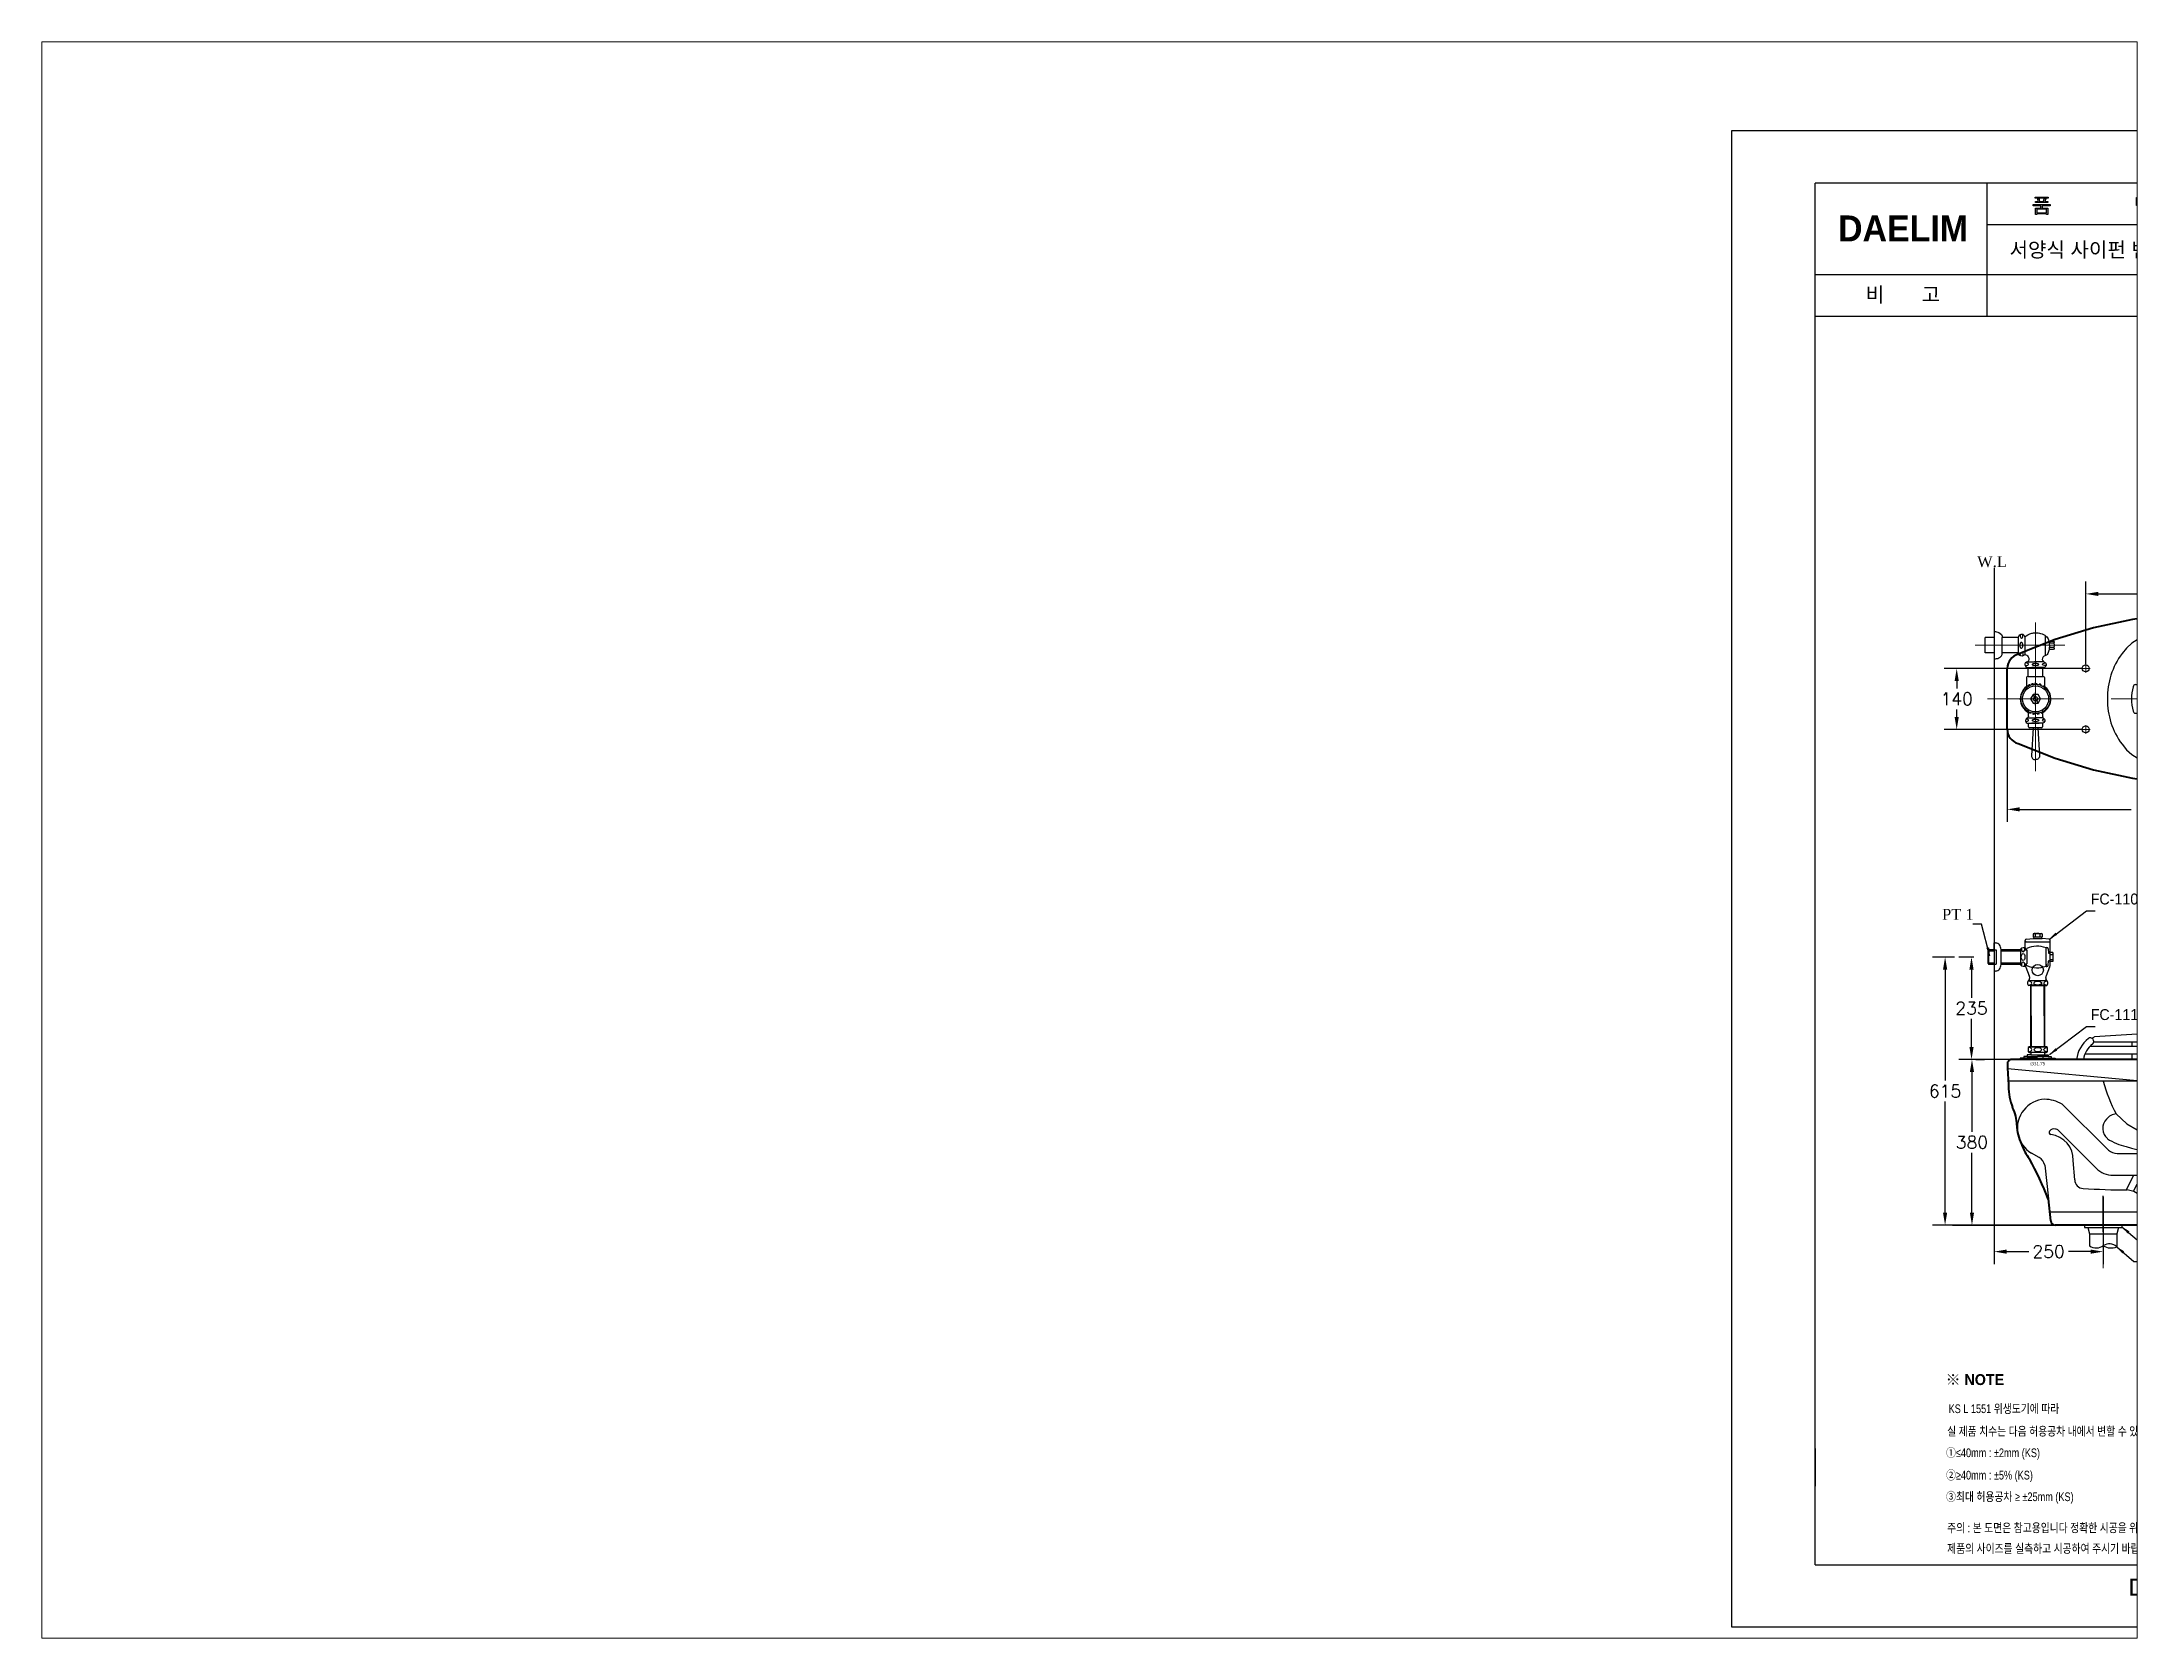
# Paper-space layout '배치1' of a CAD drawing. Extents: x 1.05 to 9.45, y 0.8 to 7.2.
# The model-space entities are those that its viewports show. They can reach past a viewport. Long polylines and large blocks are cut down to what shows.
import ezdxf

# ---------------------------------------------------------------- set-up
doc = ezdxf.new("R2010")
doc.units = 0
doc.header["$MEASUREMENT"] = 0
for name, pattern in [('CENTER', [50.8, 31.75, -6.35, 6.35, -6.35]), ('CENTERX2', [4, 2.5, -0.5, 0.5, -0.5]), ('HIDDEN', [9.525, 6.35, -3.175])]:
    doc.linetypes.add(name, pattern=pattern)
doc.layers.get('0').update_dxf_attribs({"linetype": 'CONTINUOUS'})
doc.layers.get('Defpoints').update_dxf_attribs({"linetype": 'CONTINUOUS'})
for name, color, linetype in [('2', 2, 'CONTINUOUS'), ('D', 2, 'CONTINUOUS'), ('DEFAULT', 7, 'CONTINUOUS'), ('Dim', 4, 'CONTINUOUS'), ('HIDDEN', 3, 'HIDDEN'), ('IN', 221, 'HIDDEN'), ('LINE', 7, 'CONTINUOUS'), ('MAIN', 7, 'CONTINUOUS'), ('YA', 7, 'CONTINUOUS')]:
    doc.layers.add(name, color=color, linetype=linetype)
for name, color, linetype, lineweight in [('AM_6', 2, 'CONTINUOUS', 30), ('CEN', 1, 'CENTER', 5), ('DWG', 7, 'CONTINUOUS', 25), ('OUTLINE', 11, 'CONTINUOUS', 40), ('Y', 202, 'CONTINUOUS', 35)]:
    doc.layers.add(name, color=color, linetype=linetype, lineweight=lineweight)
doc.styles.add('h', font='', dxfattribs={"height": 30})
doc.styles.add('MtXpl_', font='')
doc.styles.get("Standard").update_dxf_attribs({"font": 'txt.shx', "bigfont": 'ghs.shx'})
doc.styles.add('STYLE2', font='dutch.ttf', dxfattribs={"height": 25})
doc.styles.add('굴림', font='', dxfattribs={"height": 3.2})
doc.styles.add('스타일1', font='txt.shx', dxfattribs={"bigfont": 'ghs.shx'})
doc.styles.get('h').set_extended_font_data('Haansoft Batang')
doc.styles.get('MtXpl_').set_extended_font_data('Gulim', bold=True)
doc.styles.get('굴림').set_extended_font_data('Gulim')
doc.dimstyles.new('SERIM', dxfattribs={"dimscale": 10, "dimtxt": 3, "dimasz": 2, "dimexe": 1, "dimexo": 1.5, "dimgap": 1, "dimtad": 1, "dimtoh": 1, "dimdec": 0, "dimdsep": 46, "dimtxsty": 'h', "dimcen": -0.3, "dimclrt": 2, "dimadec": 0, "dimazin": 0, "dimtfac": 1, "dimtdec": 0, "dimtmove": 1, "dimatfit": 3, "dimfxl": 0, "dimtolj": 1, "dimtzin": 0, "dimarcsym": 0})
doc.dimstyles.get("Standard").update_dxf_attribs({"dimtxt": 0.18, "dimasz": 0.18, "dimexe": 0.18, "dimexo": 0.0625, "dimgap": 0.09, "dimtad": 0, "dimtih": 1, "dimtoh": 1, "dimdec": 4, "dimzin": 0, "dimdsep": 46, "dimtxsty": 'Standard', "dimcen": 0.09, "dimadec": 0, "dimazin": 0, "dimtfac": 1, "dimtdec": 4, "dimtofl": 0, "dimtmove": 0, "dimatfit": 0, "dimfxl": 0, "dimtolj": 1, "dimtzin": 0, "dimarcsym": 0})

# ---------------------------------------------------------------- blocks, each defined once
blk = doc.blocks.new('*D7')
at = {"layer": 'Defpoints', "color": 0}
for p in [(64031.1, 59626.9), (64016, 59392.1), (64115, 59392.1)]:
    blk.add_point(p, dxfattribs=at)
at = {"layer": 'Dim', "color": 0, "lineweight": -2}
for p, q in [((64021.1, 59626.9), (63987.2, 59626.9)), ((64016, 59598.1), (64016, 59533.5)), ((64016, 59420.9), (64016, 59485.5)), ((64105, 59392.1), (63987.2, 59392.1))]:
    blk.add_line(p, q, dxfattribs=at)
at = {"layer": 'Dim', "color": 0}
for points in [[(64011.2, 59598.1), (64020.8, 59598.1), (64016, 59626.9)], [(64011.2, 59420.9), (64020.8, 59420.9), (64016, 59392.1)]]:
    blk.add_solid(points, dxfattribs=at)
at = {"layer": 'Dim', "color": 0, "insert": (64016, 59509.5), "char_height": 28.8, "attachment_point": 5}
blk.add_mtext('\\A1;235', dxfattribs=at)
blk = doc.blocks.new('*D8')
at = {"layer": 'Defpoints', "color": 0}
for p in [(64016, 59392.1), (64016, 59012.1), (64017, 59012.1)]:
    blk.add_point(p, dxfattribs=at)
at = {"layer": 'Dim', "color": 0, "lineweight": -2}
for p, q in [((64026, 59392.1), (64045.8, 59392.1)), ((64017, 59363.3), (64017, 59226.1)), ((64017, 59040.9), (64017, 59178.1)), ((64026, 59012.1), (64045.8, 59012.1))]:
    blk.add_line(p, q, dxfattribs=at)
at = {"layer": 'Dim', "color": 0}
for points in [[(64012.2, 59363.3), (64021.8, 59363.3), (64017, 59392.1)], [(64012.2, 59040.9), (64021.8, 59040.9), (64017, 59012.1)]]:
    blk.add_solid(points, dxfattribs=at)
at = {"layer": 'Dim', "color": 0, "insert": (64017, 59202.1), "char_height": 28.8, "attachment_point": 5}
blk.add_mtext('\\A1;380', dxfattribs=at)
blk = doc.blocks.new('*D9')
at = {"layer": 'Defpoints', "color": 0}
for p in [(63987.2, 59626.9), (63955.4, 59012.1), (63987.2, 59012.1)]:
    blk.add_point(p, dxfattribs=at)
at = {"layer": 'Dim', "color": 0, "lineweight": -2}
for p, q in [((63977.2, 59626.9), (63926.6, 59626.9)), ((63955.4, 59598.1), (63955.4, 59343.5)), ((63955.4, 59040.9), (63955.4, 59295.5)), ((63977.2, 59012.1), (63926.6, 59012.1))]:
    blk.add_line(p, q, dxfattribs=at)
at = {"layer": 'Dim', "color": 0}
for points in [[(63950.6, 59598.1), (63960.2, 59598.1), (63955.4, 59626.9)], [(63950.6, 59040.9), (63960.2, 59040.9), (63955.4, 59012.1)]]:
    blk.add_solid(points, dxfattribs=at)
at = {"layer": 'Dim', "color": 0, "insert": (63955.4, 59319.5), "char_height": 28.8, "attachment_point": 5}
blk.add_mtext('\\A1;615', dxfattribs=at)
blk = doc.blocks.new('*D10')
at = {"layer": 'Defpoints', "color": 0}
for p in [(64067.8, 60529.4), (64317.8, 59087.1), (64317.8, 58951.4)]:
    blk.add_point(p, dxfattribs=at)
at = {"layer": 'Dim', "color": 0, "lineweight": -2}
for p, q in [((64067.8, 60519.4), (64067.8, 58922.6)), ((64317.8, 59077.1), (64317.8, 58922.6)), ((64096.6, 58951.4), (64147.2, 58951.4)), ((64289, 58951.4), (64238.4, 58951.4))]:
    blk.add_line(p, q, dxfattribs=at)
at = {"layer": 'Dim', "color": 0}
for points in [[(64096.6, 58956.2), (64096.6, 58946.6), (64067.8, 58951.4)], [(64289, 58956.2), (64289, 58946.6), (64317.8, 58951.4)]]:
    blk.add_solid(points, dxfattribs=at)
at = {"layer": 'Dim', "color": 0, "insert": (64192.8, 58951.4), "char_height": 28.8, "attachment_point": 5}
blk.add_mtext('\\A1;250', dxfattribs=at)
blk = doc.blocks.new('*D3')
at = {"layer": 'Defpoints', "color": 0}
for p in [(64757.8, 60459.4), (64277.8, 60288.7), (64757.8, 60218.7)]:
    blk.add_point(p, dxfattribs=at)
at = {"layer": 'Dim', "color": 0, "lineweight": -2}
for p, q in [((64277.8, 60298.7), (64277.8, 60488.2)), ((64757.8, 60228.7), (64757.8, 60488.2)), ((64306.6, 60459.4), (64472.2, 60459.4)), ((64729, 60459.4), (64563.4, 60459.4))]:
    blk.add_line(p, q, dxfattribs=at)
at = {"layer": 'Dim', "color": 0}
for points in [[(64306.6, 60464.2), (64306.6, 60454.6), (64277.8, 60459.4)], [(64729, 60464.2), (64729, 60454.6), (64757.8, 60459.4)]]:
    blk.add_solid(points, dxfattribs=at)
at = {"layer": 'Dim', "color": 0, "insert": (64517.8, 60459.4), "char_height": 28.8, "attachment_point": 5}
blk.add_mtext('\\A1;480', dxfattribs=at)
blk = doc.blocks.new('*D4')
at = {"layer": 'Defpoints', "color": 0}
for p in [(64097.8, 60218.7), (64757.8, 60218.7), (64097.8, 59965.4)]:
    blk.add_point(p, dxfattribs=at)
at = {"layer": 'Dim', "color": 0, "lineweight": -2}
for p, q in [((64097.8, 60208.7), (64097.8, 59936.6)), ((64757.8, 60208.7), (64757.8, 59936.6)), ((64126.6, 59965.4), (64382.2, 59965.4)), ((64729, 59965.4), (64473.4, 59965.4))]:
    blk.add_line(p, q, dxfattribs=at)
at = {"layer": 'Dim', "color": 0}
for points in [[(64126.6, 59970.2), (64126.6, 59960.6), (64097.8, 59965.4)], [(64729, 59970.2), (64729, 59960.6), (64757.8, 59965.4)]]:
    blk.add_solid(points, dxfattribs=at)
at = {"layer": 'Dim', "color": 0, "insert": (64427.8, 59965.4), "char_height": 28.8, "attachment_point": 5}
blk.add_mtext('\\A1;660', dxfattribs=at)
blk = doc.blocks.new('*D5')
at = {"layer": 'Defpoints', "color": 0}
for p in [(64277.8, 60288.7), (63982, 60148.7), (64277.8, 60148.7)]:
    blk.add_point(p, dxfattribs=at)
at = {"layer": 'Dim', "color": 0, "lineweight": -2}
for p, q in [((64267.8, 60288.7), (63953.2, 60288.7)), ((63982, 60259.9), (63982, 60242.7)), ((63982, 60177.5), (63982, 60194.7)), ((64267.8, 60148.7), (63953.2, 60148.7))]:
    blk.add_line(p, q, dxfattribs=at)
at = {"layer": 'Dim', "color": 0}
for points in [[(63977.2, 60259.9), (63986.8, 60259.9), (63982, 60288.7)], [(63977.2, 60177.5), (63986.8, 60177.5), (63982, 60148.7)]]:
    blk.add_solid(points, dxfattribs=at)
at = {"layer": 'Dim', "color": 0, "insert": (63982, 60218.7), "char_height": 28.8, "attachment_point": 5}
blk.add_mtext('\\A1;140', dxfattribs=at)

msp = doc.modelspace()

# ---------------------------------------------------------------- hatches: boundary and pattern name
at = {"layer": 'YA'}
h = msp.add_hatch(color=256, dxfattribs=at)
h.paths.add_polyline_path([(64424.5, 61365.3), (64424.5, 61370.1), (64427, 61370.1), (64427.4, 61370.1), (64427.7, 61370.1), (64427.8, 61370), (64427.9, 61370), (64427.9, 61370), (64427.9, 61370), (64428, 61369.9), (64428, 61369.9), (64428, 61369.9), (64428, 61369.9), (64428, 61369.9), (64428, 61369.9), (64428, 61369.9), (64428, 61369.9), (64428, 61369.8), (64428, 61369.8), (64428, 61369.7), (64427.9, 61369.6), (64427.9, 61369.4), (64427.7, 61369.1), (64427.7, 61368.7), (64427.7, 61344.4), (64424.5, 61344.4), (64424.5, 61353.4), (64414.7, 61353.4), (64414.7, 61356), (64424.5, 61356), (64424.5, 61362.7), (64414.7, 61362.7), (64414.7, 61365.3)])
h.paths.add_polyline_path([(64404.8, 61340.4), (64404.1, 61340.1), (64403.6, 61339.6), (64403.1, 61339.2), (64402.7, 61338.7), (64402.4, 61338.1), (64402.1, 61337.5), (64402, 61336.9), (64402, 61336.2), (64402, 61335.5), (64402.1, 61334.9), (64402.4, 61334.3), (64402.7, 61333.8), (64403.1, 61333.3), (64403.6, 61332.9), (64404.1, 61332.4), (64404.8, 61332.1), (64406.5, 61331.5), (64408.5, 61331), (64413.7, 61330.6), (64418.8, 61331), (64420.8, 61331.5), (64422.5, 61332.1), (64423.2, 61332.4), (64423.8, 61332.9), (64424.3, 61333.3), (64424.7, 61333.8), (64425, 61334.3), (64425.2, 61334.9), (64425.3, 61335.5), (64425.4, 61336.2), (64425.3, 61336.9), (64425.2, 61337.5), (64425, 61338.1), (64424.7, 61338.7), (64424.3, 61339.2), (64423.8, 61339.6), (64423.2, 61340.1), (64422.5, 61340.4), (64420.8, 61341.1), (64418.8, 61341.5), (64413.7, 61341.9), (64408.5, 61341.5), (64406.5, 61341.1)], flags=16)
h.paths.add_polyline_path([(64424.8, 61342.1), (64425.7, 61341.5), (64426.4, 61340.9), (64427, 61340.2), (64427.6, 61339.5), (64427.9, 61338.8), (64428.2, 61338), (64428.4, 61337.1), (64428.5, 61336.2), (64428.4, 61335.3), (64428.2, 61334.5), (64427.9, 61333.7), (64427.6, 61332.9), (64427, 61332.2), (64426.4, 61331.6), (64425.7, 61331), (64424.8, 61330.4), (64423.8, 61329.9), (64422.7, 61329.4), (64420.1, 61328.7), (64417.1, 61328.3), (64413.7, 61328.1), (64410.2, 61328.3), (64407.2, 61328.7), (64404.6, 61329.4), (64403.5, 61329.9), (64402.5, 61330.4), (64401.6, 61331), (64400.9, 61331.6), (64400.3, 61332.2), (64399.8, 61332.9), (64399.4, 61333.7), (64399.1, 61334.5), (64398.9, 61335.3), (64398.9, 61336.2), (64398.9, 61337.1), (64399.1, 61338), (64399.4, 61338.8), (64399.8, 61339.5), (64400.3, 61340.2), (64400.9, 61340.9), (64401.6, 61341.5), (64402.5, 61342.1), (64403.5, 61342.6), (64404.6, 61343.1), (64407.2, 61343.8), (64410.2, 61344.3), (64413.7, 61344.4), (64417.1, 61344.3), (64420.1, 61343.8), (64422.7, 61343.1), (64423.8, 61342.6)])
h.paths.add_polyline_path([(64397, 61365.7), (64397, 61352.6), (64410, 61352.6), (64410, 61365.7)], flags=16)
h.paths.add_polyline_path([(64413.2, 61368.3), (64413.2, 61350), (64393.9, 61350), (64393.9, 61368.3)])
h.paths.add_polyline_path([(64165.7, 61341.3), (64165.7, 61333.1), (64187.7, 61333.1), (64187.7, 61341.3)], flags=16)
h.paths.add_polyline_path([(64171.2, 61365.4), (64171.2, 61365.4), (64171.2, 61365.4), (64171.2, 61365.4), (64171.2, 61365.3), (64171.2, 61365.3), (64171.2, 61365.3), (64171.2, 61365.2), (64171.2, 61365.2), (64171.2, 61365.2), (64171.2, 61365.1), (64171.1, 61364.9), (64170.9, 61364.5), (64170.9, 61364.4), (64170.9, 61364.3), (64170.9, 61364.1), (64170.9, 61364), (64172.1, 61359.3), (64181.2, 61359.3), (64182.7, 61365.9), (64185.2, 61365.4), (64185.9, 61365.3), (64186.1, 61365.2), (64186.1, 61365.2), (64186.2, 61365.2), (64186.2, 61365.1), (64186.2, 61365.1), (64186.2, 61365.1), (64186.2, 61365.1), (64186.2, 61365.1), (64186.2, 61365), (64186.2, 61365), (64186.2, 61365), (64186.1, 61364.9), (64186.1, 61364.8), (64186, 61364.7), (64185.6, 61364.3), (64185.6, 61364.2), (64185.5, 61364), (64185.4, 61363.9), (64185.4, 61363.8), (64184.2, 61359.3), (64190.8, 61359.3), (64190.8, 61356.9), (64162.5, 61356.9), (64162.5, 61359.3), (64169, 61359.3), (64167.7, 61365.6), (64169.8, 61365.6), (64170.7, 61365.5), (64171, 61365.5), (64171.1, 61365.4), (64171.1, 61365.4)])
h.paths.add_polyline_path([(64191.5, 61369.1), (64191.5, 61366.7), (64161.9, 61366.7), (64161.9, 61369.1)])
h.paths.add_polyline_path([(64196.2, 61349.4), (64178.3, 61349.4), (64178.3, 61343.9), (64190.8, 61343.9), (64190.8, 61329.2), (64187.7, 61329.2), (64187.7, 61330.5), (64165.7, 61330.5), (64165.7, 61329.2), (64162.5, 61329.2), (64162.5, 61343.9), (64175.1, 61343.9), (64175.1, 61349.4), (64157.2, 61349.4), (64157.2, 61352), (64196.2, 61352)])

# ---------------------------------------------------------------- linework, layer by layer
at = {"lineweight": 30}
for p, q in [((64141.6, 59661.4), (64139.3, 59661.4)), ((64139.3, 59661.4), (64196.3, 59661.4)), ((64151.9, 59561.3), (64151.9, 59563.3)), ((64151.9, 59563.3), (64183.5, 59563.3)), ((64183.5, 59563.3), (64183.5, 59561.3))]:
    msp.add_line(p, q, dxfattribs=at)
at = {"color": 0, "linetype": 'ByBlock', "lineweight": 30}
for p, q in [((64183.5, 59563.3), (64183.5, 59421.3)), ((64151.9, 59421.3), (64151.9, 59492)), ((64152.6, 59492), (64152.6, 59421.3)), ((64182.8, 59492), (64182.8, 59421.3)), ((64127.6, 59395.3), (64127.6, 59392.1)), ((64207.6, 59395.3), (64207.6, 59392.1))]:
    msp.add_line(p, q, dxfattribs=at)
at = {"linetype": 'ByBlock', "lineweight": 30}
msp.add_line((64151.9, 59421.3), (64183.5, 59421.3), dxfattribs=at)
at = {"lineweight": 30}
msp.add_circle((64167.8, 59596.9), 13, dxfattribs=at)
at = {"layer": 'CEN', "color": 0, "linetype": 'CENTERX2'}
for p, q in [((64162.8, 60393.6), (64162.8, 60053.2)), ((64230, 60341.7), (64024.7, 60341.7)), ((64317.8, 58913.3), (64317.8, 59014.8))]:
    msp.add_line(p, q, dxfattribs=at)
at = {"layer": 'CEN', "color": 0}
for p, q in [((64162.8, 60378.2), (64162.8, 60301.7)), ((64267.8, 60288.7), (64287.8, 60288.7)), ((64277.8, 60278.7), (64277.8, 60298.7)), ((64052.9, 60218.7), (64227.7, 60218.7)), ((64336.1, 60218.7), (64777.4, 60218.7)), ((64267.8, 60148.7), (64287.8, 60148.7)), ((64277.8, 60138.7), (64277.8, 60158.7))]:
    msp.add_line(p, q, dxfattribs=at)
at = {"layer": 'D', "color": 0, "lineweight": 30}
for p, q in [((64053.8, 59640.9), (64067.8, 59640.9)), ((64067.8, 59612.9), (64053.8, 59612.9)), ((64128.8, 59612.9), (64083.7, 59612.9)), ((64083.8, 59640.9), (64128.8, 59640.9))]:
    msp.add_line(p, q, dxfattribs=at)
at = {"layer": 'D', "color": 0, "linetype": 'ByBlock', "lineweight": 30}
for p, q in [((64152.6, 59492), (64152.6, 59561.3)), ((64182.8, 59492), (64182.8, 59561.3))]:
    msp.add_line(p, q, dxfattribs=at)
at = {"layer": 'DEFAULT', "color": 7}
for p, q in [((64287.9, 59422.5), (64736.4, 59422.5)), ((64296.2, 59432.7), (64726.6, 59432.7)), ((64383.4, 59432.7), (64383.4, 59422.5)), ((64397.8, 59432.7), (64397.8, 59422.5)), ((64237, 59392.1), (64308.2, 59392.1)), ((64276.3, 59405), (64744.3, 59405)), ((64383.4, 59405), (64383.4, 59392.1)), ((64397.1, 59405), (64397.1, 59392.1))]:
    msp.add_line(p, q, dxfattribs=at)
for centre, radius, start, end in [((64329.7, 59382.3), 73.8, 128.2835, 172.3899), ((64329.7, 59382.3), 58, 128.2835, 170.2995), ((64288.3, 59433.5), 7.94, 313.9053, 122.6617), ((64267.7, 59493.7), 58.6, 294.664, 301.4033), ((64503.5, 56987.9), 2464.4, 85.2208, 94.7792)]:
    msp.add_arc(centre, radius, start, end, dxfattribs=at)
at = {"layer": 'Dim', "color": 0}
for p, q in [((64162.8, 60204.3), (64162.8, 60233.1)), ((64317.8, 58997), (64317.8, 59079))]:
    msp.add_line(p, q, dxfattribs=at)
at = {"layer": 'DWG', "color": 0, "lineweight": 30}
for p, q in [((64067.8, 59643.2), (64067.8, 59659.4)), ((64139.3, 59657.9), (64139.3, 59665.1)), ((64141.6, 59667.6), (64157.9, 59669.1)), ((64178.2, 59680.1), (64157.4, 59680.1)), ((64157.4, 59680.1), (64157.4, 59673.1)), ((64157.4, 59673.1), (64178.2, 59673.1)), ((64158.8, 59671.6), (64157.4, 59673.1)), ((64157.9, 59669.1), (64177.7, 59669.1)), ((64162.8, 59680.9), (64159.6, 59680.9)), ((64162.4, 59673.1), (64162.4, 59680.1)), ((64162.8, 59680.9), (64172.8, 59680.9)), ((64172.8, 59680.9), (64176, 59680.9)), ((64173.1, 59673.1), (64173.1, 59680.1)), ((64176.7, 59671.6), (64178.2, 59673.1)), ((64194, 59667.6), (64177.7, 59669.1)), ((64178.2, 59680.1), (64178.2, 59673.1)), ((64196.3, 59657.9), (64196.3, 59665.1)), ((64053.8, 59642), (64054.9, 59643.2)), ((64053.8, 59642), (64054.9, 59643.2)), ((64053.8, 59640.9), (64053.8, 59642)), ((64053.8, 59642), (64053.8, 59640.9)), ((64053.8, 59640.9), (64053.8, 59642)), ((64053.8, 59642), (64053.8, 59640.9)), ((64053.8, 59612.9), (64053.8, 59640.9)), ((64053.8, 59626.9), (64053.8, 59611.8)), ((64053.8, 59626.9), (64053.8, 59611.8)), ((64053.8, 59626.9), (64053.8, 59611.8)), ((64053.8, 59611.8), (64053.8, 59612.9)), ((64053.8, 59611.8), (64054.9, 59610.7)), ((64054.9, 59643.2), (64054.9, 59642)), ((64067.8, 59643.2), (64054.9, 59643.2)), ((64054.9, 59643.2), (64054.9, 59642)), ((64054.9, 59642), (64054.9, 59610.7)), ((64054.9, 59610.7), (64067.8, 59610.7)), ((64067.8, 59643.2), (64067.8, 59610.7)), ((64067.8, 59610.7), (64067.8, 59594.4)), ((64083.7, 59609.8), (64083.8, 59644.3)), ((64083.7, 59610.7), (64128.8, 59610.7)), ((64128.8, 59643.2), (64083.8, 59643.2)), ((64128.8, 59642), (64126.8, 59643.2)), ((64128.8, 59611.8), (64126.8, 59610.7)), ((64128.8, 59642.1), (64128.8, 59645.9)), ((64128.8, 59643.6), (64128.8, 59643.2)), ((64128.8, 59642), (64128.8, 59643.2)), ((64128.8, 59607.9), (64128.8, 59642)), ((64128.8, 59611.8), (64128.8, 59610.7)), ((64128.8, 59610.3), (64128.8, 59610.7)), ((64139.3, 59646.9), (64139.3, 59657.9)), ((64186.8, 59645.7), (64186.8, 59647.9)), ((64186.8, 59608.2), (64186.8, 59645.7)), ((64186.8, 59643.2), (64187.3, 59643.2)), ((64186.8, 59610.7), (64187.3, 59610.7)), ((64187.3, 59643.2), (64187.3, 59648.4)), ((64187.3, 59648.4), (64188.6, 59648.4)), ((64187.3, 59610.7), (64187.3, 59643.2)), ((64187.3, 59610.7), (64187.3, 59605.4)), ((64191.6, 59645.7), (64192.5, 59636.6)), ((64191.6, 59608.1), (64192.5, 59617.3)), ((64195.5, 59637.3), (64195, 59636.2)), ((64195.5, 59616.5), (64195, 59617.7)), ((64195.5, 59637.3), (64195.5, 59616.5)), ((64202.5, 59637.3), (64195.5, 59637.3)), ((64195.5, 59632.8), (64202.5, 59632.8)), ((64195.5, 59621), (64202.5, 59621)), ((64202.5, 59616.5), (64195.5, 59616.5)), ((64196.3, 59637.3), (64196.3, 59657.9)), ((64196.3, 59610.8), (64196.3, 59616.5)), ((64140.7, 59603.3), (64148.4, 59584.1)), ((64147.2, 59573.3), (64148.6, 59573.3)), ((64147.8, 59574.9), (64148.9, 59576.8)), ((64147.8, 59574.9), (64147.8, 59573.3)), ((64148.6, 59573.3), (64186.9, 59573.3)), ((64149.3, 59578.3), (64149.3, 59579.6)), ((64186.3, 59578.3), (64186.3, 59579.6)), ((64186.3, 59578.1), (64186.3, 59578.4)), ((64187.8, 59574.9), (64186.6, 59577.1)), ((64186.8, 59605.9), (64186.8, 59608.2)), ((64188.3, 59573.3), (64186.9, 59573.3)), ((64194.9, 59603.3), (64187.1, 59584.1)), ((64187.3, 59605.4), (64188.6, 59605.4)), ((64187.8, 59573.3), (64187.8, 59574.9)), ((64151.9, 59561.3), (64147.2, 59561.3)), ((64151.9, 59561.3), (64183.5, 59561.3)), ((64183.5, 59561.3), (64188.3, 59561.3))]:
    msp.add_line(p, q, dxfattribs=at)
at = {"layer": 'DWG', "color": 0, "linetype": 'ByBlock', "lineweight": 30}
for p, q in [((64151.9, 59492), (64151.9, 59561.3)), ((64183.5, 59492), (64183.5, 59561.3))]:
    msp.add_line(p, q, dxfattribs=at)
at = {"layer": 'DWG', "color": 0, "lineweight": 30}
for centre, radius, start, end in [((64066.3, 59629.5), 30, 70.9929, 87.134), ((64141.8, 59665.1), 2.5, 95, 180), ((64159.9, 59676.6), 4.3, 54.1266, 125.8734), ((64157.8, 59670.5), 1.5, 275, 45), ((64167.8, 59662.7), 18.2, 72.9261, 107.0739), ((64175.7, 59676.6), 4.29, 54.071, 125.929), ((64177.8, 59670.5), 1.5, 135, 265), ((64193.8, 59665.1), 2.5, 0, 85), ((64072.4, 59648.5), 10, 37.1965, 68.8073), ((64063.8, 59643.4), 20, 2.5641, 33.7923), ((64082.8, 59644.3), 1, 357.3405, 2.5641), ((64134.8, 59637.9), 10, 58.5853, 127.05), ((64141.6, 59649), 3, 238.5853, 295.7555), ((64166.6, 59597.1), 54.7, 68.3899, 115.7555), ((64188.6, 59645.4), 3, 5.8234, 90), ((64193.8, 59636.7), 1.3, 185.8232, 334.4413), ((64193.8, 59617.1), 1.3, 25.5587, 174.1768), ((64176.3, 59610.8), 20, 338.1986, 0), ((64133.3, 59626.9), 70, 4.4244, 8.5378), ((64192.9, 59635.2), 9.91, 346.1494, 359.9521), ((64180.6, 59626.9), 22.7, 344.9804, 15.0196), ((64133.3, 59626.9), 70, 351.4622, 355.5756), ((64190.5, 59618.3), 12.3, 1.6397, 12.5795), ((64133.3, 59626.9), 70, 0, 4.4244), ((64133.3, 59626.9), 70, 355.5756, 0), ((64066.3, 59624.4), 30, 272.866, 289.0071), ((64072.4, 59605.3), 10, 291.1927, 322.8035), ((64063.8, 59610.4), 20, 326.2077, 357.4359), ((64082.8, 59609.6), 1, 357.4359, 14.0059), ((64134.8, 59615.9), 10, 232.95, 301.4147), ((64159.3, 59610.8), 20, 190.4819, 201.8014), ((64141.6, 59604.8), 3, 64.2445, 121.4147), ((64166.6, 59656.8), 54.7, 244.2445, 291.6101), ((64152.5, 59567.3), 8, 131.4096, 228.5904), ((64137.3, 59579.6), 12, 0, 21.8014), ((64146.3, 59578.3), 3, 330, 0), ((64198.3, 59579.6), 12, 158.1986, 180), ((64188.3, 59578.1), 2, 180, 210), ((64183, 59567.3), 8, 311.4096, 48.5904), ((64188.6, 59608.4), 3, 270, 354.1766)]:
    msp.add_arc(centre, radius, start, end, dxfattribs=at)
for centre, major_axis, ratio, start_param, end_param in [((64134.3, 59647.1), (0, -8.02), 0.523213, 4.750474, 7.873767), ((64134.3, 59607), (0, -8.02), 0.523213, 1.527604, 4.697404), ((64145.3, 59567), (-9.09, 0), 0.507494, 1.666917, 4.668717), ((64190.7, 59567), (-9.09, 0), 0.507494, 4.810754, 7.704268)]:
    msp.add_ellipse(centre, major_axis=major_axis, ratio=ratio, start_param=start_param, end_param=end_param, dxfattribs=at)
for centre, major_axis, ratio in [((64134.3, 59626.9), (0, -8.02), 0.523213), ((64167.7, 59567), (-9.09, 0), 0.507494)]:
    msp.add_ellipse(centre, major_axis=major_axis, ratio=ratio, dxfattribs=at)
at = {"layer": 'HIDDEN', "color": 0, "lineweight": 30}
for p, q in [((64067.8, 59643.2), (64072.8, 59643.2)), ((64067.8, 59610.7), (64072.8, 59610.7)), ((64072.8, 59643.2), (64072.8, 59610.7)), ((64128.8, 59643.6), (64130.5, 59643.6)), ((64128.8, 59611.1), (64130.7, 59611.1)), ((64137.9, 59611.1), (64142.8, 59611.1)), ((64138.1, 59643.6), (64142.8, 59643.6)), ((64142.8, 59643.6), (64142.8, 59611.1))]:
    msp.add_line(p, q, dxfattribs=at)
at = {"layer": 'IN', "color": 0}
msp.add_circle((64162.8, 60218.7), 33.5, dxfattribs=at)
at = {"layer": 'LINE', "color": 0}
for p, q in [((64391.8, 60251.7), (64456.8, 60251.7)), ((64391.8, 60185.7), (64456.8, 60185.7)), ((64406, 59342.2), (64098.7, 59370.2)), ((64742.4, 59342.1), (64409.6, 59342.1)), ((64330.1, 59184.1), (64223.6, 59289.8)), ((64301.7, 59142.6), (64215.2, 59229.1)), ((64171.2, 59167.1), (64153.5, 59177.2)), ((64183.9, 59150), (64192.1, 59072.1)), ((64252.8, 59116.2), (64249.4, 59160.5)), ((64350.2, 59176.5), (64466.4, 59176.5)), ((64340.6, 59126.5), (64458.3, 59126.5)), ((64370.8, 59092.7), (64388.3, 59126.5)), ((64387.3, 59089.8), (64406.2, 59126.2)), ((64452, 59042.1), (64197.8, 59042.1))]:
    msp.add_line(p, q, dxfattribs=at)
for centre in [(64277.8, 60288.7), (64277.8, 60148.7)]:
    msp.add_circle(centre, 8, dxfattribs=at)
for centre, radius, start, end in [((64457.8, 60251.7), 120, 112.379, 143.747), ((64494.6, 60156.1), 222.4, 93.8678, 111.7899), ((64495.7, 60222.2), 168, 143.3117, 181.2169), ((64483.4, 60218.7), 100.6, 163.8382, 196.1618), ((64391.8, 60246.7), 5, 90, 180), ((64495.7, 60215.1), 168, 178.7831, 216.6883), ((64391.8, 60190.7), 5, 180, 270), ((64457.8, 60185.7), 120, 216.253, 247.621), ((64494.6, 60281.3), 222.4, 248.2101, 266.1322), ((64655.6, 59433.7), 350, 195.1749, 208.4279), ((64409.6, 59382.1), 40, 264.8056, 270), ((64188, 59234.4), 66.9, 141.4775, 238.9546), ((64187.8, 59234), 67, 93.8944, 141.1251), ((64180, 59209.9), 91, 61.3737, 87.9373), ((64199, 59224.7), 5, 144.8418, 259.8946), ((64204.6, 59220.8), 11.8, 72.453, 144.8418), ((64208.2, 59222.1), 10, 44.9585, 90), ((64347.5, 59233.9), 30.8, 135.8595, 229.5953), ((64351, 59233.6), 33.6, 95.5409, 139.7569), ((64455.8, 59356.1), 140, 219.5028, 273.7882), ((64190.3, 59161.3), 59.1, 359.2078, 82.3852), ((64401.9, 59326), 137.5, 237.2374, 256.7276), ((64350.2, 59206.5), 30, 228.1794, 270), ((64457.1, 59460.6), 282.1, 252.0892, 262.4716), ((64156.8, 59143.2), 27.9, 14.0815, 58.8724), ((64340.6, 59181.5), 55, 224.9585, 270), ((64272.8, 59116.2), 20, 180, 267.3163), ((64376.9, 60737.9), 1645, 266.3397, 269.8618), ((64371.6, 59052), 40.9, 3.2669, 88.1358), ((64374.4, 59044), 39.4, 358.7019, 15.2096)]:
    msp.add_arc(centre, radius, start, end, dxfattribs=at)
at = {"layer": 'MAIN', "color": 7}
for p, q in [((64274.8, 59012), (64274.8, 59007)), ((64274.8, 59007), (64360.8, 59007)), ((64282.8, 59007), (64286.8, 58992)), ((64286.8, 58992), (64348.8, 58992)), ((64286.8, 58992), (64286.8, 58964.5)), ((64352.8, 59007), (64348.8, 58992)), ((64348.8, 58992), (64348.8, 58962.7)), ((64360.8, 59012), (64360.8, 59007))]:
    msp.add_line(p, q, dxfattribs=at)
for centre, radius, start, end in [((64302, 58988.1), 28.1, 237.1476, 305.6288), ((64335.2, 58991.8), 32.1, 237.1903, 295.1018), ((64332, 58945), 24.4, 46.5379, 123.8822)]:
    msp.add_arc(centre, radius, start, end, dxfattribs=at)
at = {"layer": 'OUTLINE', "color": 0}
for p, q in [((64097.8, 60149.6), (64097.8, 60287.7)), ((64742.9, 59392.1), (64108.2, 59392.1)), ((64197.7, 59022.1), (64192.1, 59072.1)), ((64681.6, 59012.1), (64207.7, 59012.1))]:
    msp.add_line(p, q, dxfattribs=at)
for centre, radius, start, end in [((64581.2, 59279.8), 1137.9, 95.3112, 113.7569), ((64132.8, 60287.7), 35, 106.5836, 178.4837), ((64132.8, 60149.6), 35, 180, 253.4164), ((64581.2, 61157.6), 1137.9, 246.2431, 264.6888), ((64108.2, 59382.1), 10, 90, 182.294), ((66122, 59462.8), 2025.5, 182.294, 183.7415), ((64238.6, 59331.7), 137.7, 180.4794, 201.2998), ((64031.9, 59242.2), 87.8, 359.4209, 26.7727), ((64220.4, 59244.5), 100.8, 181.8225, 207.4301), ((64233.4, 59230.5), 107.5, 197.5811, 218.0854), ((63395.1, 58754.2), 858, 21.7432, 28.5439), ((64207.7, 59022.1), 10, 180, 270)]:
    msp.add_arc(centre, radius, start, end, dxfattribs=at)
at = {"layer": 'Y', "color": 0, "linetype": 'ByBlock', "lineweight": 30}
for p, q in [((64184.9, 59421.3), (64151.1, 59421.3)), ((64184.4, 59421.3), (64151.6, 59421.3)), ((64167.6, 59395.3), (64127.6, 59395.3)), ((64143.5, 59398.7), (64136.3, 59398.7)), ((64136.3, 59398.7), (64136.3, 59395.3)), ((64152, 59402.6), (64143.5, 59402.6)), ((64143.5, 59402.6), (64143.5, 59398.7)), ((64143.5, 59398.7), (64167.6, 59398.7)), ((64145.6, 59414.6), (64145.6, 59414.6)), ((64184.9, 59407.9), (64151.1, 59407.9)), ((64152, 59407.9), (64152, 59402.6)), ((64152, 59402.6), (64184, 59402.6)), ((64155.5, 59398.7), (64155.5, 59395.3)), ((64191.6, 59398.7), (64167.6, 59398.7)), ((64167.6, 59395.3), (64207.6, 59395.3)), ((64179.6, 59398.7), (64179.6, 59395.3)), ((64183.1, 59402.6), (64191.6, 59402.6)), ((64184, 59402.6), (64184, 59407.9)), ((64191.6, 59402.6), (64191.6, 59398.7)), ((64191.6, 59398.7), (64198.8, 59398.7)), ((64198.8, 59398.7), (64198.8, 59395.3))]:
    msp.add_line(p, q, dxfattribs=at)
at = {"layer": 'Y', "color": 0}
msp.add_line((63972.5, 59012.1), (65037.8, 59012.1), dxfattribs=at)
at = {"layer": 'Y', "color": 0, "linetype": 'ByBlock', "lineweight": 30}
for centre, radius, start, end in [((64199.8, 59414.6), 54.2, 174.5336, 185.4654), ((64146.7, 59418.8), 0.953, 89.0877, 175.4414), ((64151.6, 59409.8), 11.5, 92.1641, 119.8999), ((64184.4, 59409.8), 11.5, 60.1001, 87.8359), ((64189.3, 59418.8), 0.953, 4.5586, 90.9123), ((64136.3, 59414.6), 54.1, 354.5333, 5.4667), ((64146.7, 59410.4), 0.953, 184.5567, 270.9105), ((64151.6, 59419.4), 11.5, 240.1001, 272.1409), ((64184.4, 59419.4), 11.5, 267.8591, 299.8999), ((64189.3, 59410.4), 0.953, 269.0895, 355.4433)]:
    msp.add_arc(centre, radius, start, end, dxfattribs=at)
for ratio, start_param, end_param in [(0.632635, 4.741671, 4.741672), (0.632626, 1.650273, 4.632654)]:
    msp.add_ellipse((64146.1, 59414.6), major_axis=(-8.16, 0), ratio=ratio, start_param=start_param, end_param=end_param, dxfattribs=at)
msp.add_ellipse((64168, 59414.6), major_axis=(-8.16, 0), ratio=0.632635, dxfattribs=at)
at = {"layer": 'Y', "color": 0, "linetype": 'ByBlock', "lineweight": 30, "extrusion": (0, 0, -1)}
msp.add_ellipse((64189.9, 59414.6), major_axis=(8.16, 0), ratio=0.632626, start_param=1.650273, end_param=4.632654, dxfattribs=at)
at = {"layer": 'YA', "color": 7}
for p, q in [((65733.2, 61401.3), (63657.2, 61401.3)), ((63657.2, 60331.1), (63657.2, 61401.3)), ((64051.7, 61095.3), (64051.7, 61401.3)), ((65733.2, 61305.3), (64051.7, 61305.3)), ((65733.2, 61191.3), (63657.2, 61191.3)), ((65733.2, 61095.3), (63657.2, 61095.3)), ((65733.2, 61095.3), (63657.2, 61095.3)), ((63657.2, 58233.3), (63657.2, 60331.1)), ((63657.2, 58499.8), (63657.2, 58413.3)), ((63657.2, 58233.3), (64744.7, 58233.3)), ((63729.2, 58233.3), (64744.7, 58233.3))]:
    msp.add_line(p, q, dxfattribs=at)
at = {"layer": 'YA', "color": 0}
for p, q in [((64047.6, 60324.2), (64047.6, 60359.2)), ((64067.8, 60359.2), (64047.6, 60359.2)), ((64067.8, 60373.1), (64067.8, 60310.3)), ((64123.8, 60359.2), (64086.4, 60359.2)), ((64086.4, 60324.2), (64086.4, 60359.2)), ((64185.6, 60318.1), (64185.6, 60363)), ((64193.1, 60351.3), (64204.1, 60351.3)), ((64204.2, 60332.1), (64193.9, 60332.1)), ((64205, 60346.3), (64194.1, 60346.3)), ((64194.3, 60337.3), (64204.9, 60337.3)), ((64067.8, 60324.2), (64047.6, 60324.2)), ((64123.8, 60324.2), (64086.4, 60324.2)), ((64143.5, 60291), (64171.3, 60291)), ((64145.8, 60270.1), (64145.8, 60291)), ((64182, 60291), (64154.2, 60291)), ((64179.8, 60270.1), (64179.8, 60291)), ((64145.8, 60270.1), (64179.8, 60270.1)), ((64146.8, 60178.9), (64146.8, 60193.3)), ((64168.6, 60208.7), (64157, 60228.7)), ((64178.8, 60193.3), (64178.8, 60178.9)), ((64143.5, 60162.7), (64171.3, 60162.7)), ((64146.8, 60154.4), (64146.8, 60162.7)), ((64176.8, 60152.4), (64148.8, 60152.4)), ((64179.8, 60162.7), (64154.2, 60162.7)), ((64178.8, 60175.5), (64178.8, 60175.5)), ((64178.8, 60162.7), (64178.8, 60154.4)), ((64126.6, 59392.1), (64162.8, 59392.1)), ((64199, 59392.1), (64162.8, 59392.1)), ((64407.8, 59342.1), (64100.1, 59342.1))]:
    msp.add_line(p, q, dxfattribs=at)
for points in [[(63465.9, 58090.8), (65891.4, 58090.8), (65891.4, 61521.1), (63465.9, 61521.1)], [(64157, 60228.7), (64151.2, 60218.7), (64157, 60208.7), (64168.6, 60208.7), (64174.3, 60218.7), (64168.6, 60228.7)]]:
    msp.add_lwpolyline(points, close=True, dxfattribs=at)
at = {"layer": 'YA', "color": 7}
for points in [[(64196.2, 61349.4), (64178.3, 61349.4), (64178.3, 61343.9), (64190.8, 61343.9), (64190.8, 61329.2), (64187.7, 61329.2), (64187.7, 61330.5), (64165.7, 61330.5), (64165.7, 61329.2), (64162.5, 61329.2), (64162.5, 61343.9), (64175.1, 61343.9), (64175.1, 61349.4), (64157.2, 61349.4), (64157.2, 61352), (64196.2, 61352), (64196.2, 61349.4)], [(64191.5, 61369.1), (64191.5, 61366.7), (64161.9, 61366.7), (64161.9, 61369.1), (64191.5, 61369.1)], [(64171.2, 61365.4), (64171.2, 61365.4), (64171.2, 61365.4), (64171.2, 61365.4), (64171.2, 61365.3), (64171.2, 61365.3), (64171.2, 61365.3), (64171.2, 61365.2), (64171.2, 61365.2), (64171.2, 61365.2), (64171.2, 61365.1), (64171.1, 61364.9), (64170.9, 61364.5), (64170.9, 61364.4), (64170.9, 61364.3), (64170.9, 61364.1), (64170.9, 61364), (64172.1, 61359.3), (64181.2, 61359.3), (64182.7, 61365.9), (64185.2, 61365.4), (64185.9, 61365.3), (64186.1, 61365.2), (64186.1, 61365.2), (64186.2, 61365.2), (64186.2, 61365.1), (64186.2, 61365.1), (64186.2, 61365.1), (64186.2, 61365.1), (64186.2, 61365.1), (64186.2, 61365), (64186.2, 61365), (64186.2, 61365), (64186.1, 61364.9), (64186.1, 61364.8), (64186, 61364.7), (64185.6, 61364.3), (64185.6, 61364.2), (64185.5, 61364), (64185.4, 61363.9), (64185.4, 61363.8), (64184.2, 61359.3), (64190.8, 61359.3), (64190.8, 61356.9), (64162.5, 61356.9), (64162.5, 61359.3), (64169, 61359.3), (64167.7, 61365.6), (64169.8, 61365.6), (64170.7, 61365.5), (64171, 61365.5), (64171.1, 61365.4), (64171.1, 61365.4), (64171.2, 61365.4)], [(64165.7, 61341.3), (64165.7, 61333.1), (64187.7, 61333.1), (64187.7, 61341.3), (64165.7, 61341.3)], [(64413.2, 61368.3), (64413.2, 61350), (64393.9, 61350), (64393.9, 61368.3), (64413.2, 61368.3)], [(64397, 61365.7), (64397, 61352.6), (64410, 61352.6), (64410, 61365.7), (64397, 61365.7)], [(64420.1, 61328.7), (64417.1, 61328.3), (64413.7, 61328.1), (64410.2, 61328.3), (64407.2, 61328.7), (64404.6, 61329.4), (64403.5, 61329.9), (64402.5, 61330.4), (64401.6, 61331), (64400.9, 61331.6), (64400.3, 61332.2), (64399.8, 61332.9), (64399.4, 61333.7), (64399.1, 61334.5), (64398.9, 61335.3), (64398.9, 61336.2), (64398.9, 61337.1), (64399.1, 61338), (64399.4, 61338.8), (64399.8, 61339.5), (64400.3, 61340.2), (64400.9, 61340.9), (64401.6, 61341.5), (64402.5, 61342.1), (64403.5, 61342.6), (64404.6, 61343.1), (64407.2, 61343.8), (64410.2, 61344.3), (64413.7, 61344.4), (64417.1, 61344.3), (64420.1, 61343.8)], [(64404.7, 61340.4), (64404, 61340.1), (64403.4, 61339.6), (64402.9, 61339.2), (64402.5, 61338.7), (64402.2, 61338.1), (64402, 61337.5), (64401.9, 61336.9), (64401.8, 61336.2), (64401.9, 61335.5), (64402, 61334.9), (64402.2, 61334.3), (64402.5, 61333.8), (64402.9, 61333.3), (64403.4, 61332.9), (64404, 61332.4), (64404.7, 61332.1), (64406.3, 61331.5), (64408.3, 61331), (64413.5, 61330.6), (64418.7, 61331), (64420.7, 61331.5)], [(64420.7, 61341.1), (64418.7, 61341.5), (64413.5, 61341.9), (64408.4, 61341.5), (64406.3, 61341.1), (64404.7, 61340.4)], [(64424.5, 61353.4), (64414.7, 61353.4), (64414.7, 61356), (64424.5, 61356)], [(64424.5, 61362.7), (64414.7, 61362.7), (64414.7, 61365.3), (64424.5, 61365.3)]]:
    msp.add_lwpolyline(points, dxfattribs=at)
at = {"layer": 'YA', "color": 0}
for points in [[(64067.8, 60373.1, -0.089318), (64078.7, 60370.8, -0.31283), (64086.4, 60359.2)], [(64123.8, 60359.2, -0.189967), (64126.2, 60365.5, -0.181271), (64133.8, 60366.8, -0.259173), (64137.9, 60360.5), (64137.9, 60320.6, -0.248991), (64131.8, 60316.7, -0.406259), (64123.8, 60324.2), (64123.8, 60359.2)], [(64137.9, 60360.5, -0.121224), (64153.9, 60369.2, -0.073924), (64162.8, 60370.1, -0.073924)], [(64162.8, 60370.1, -0.115996), (64174.4, 60368.7, -0.119981), (64186.4, 60362.6, -0.232684), (64192.3, 60353.9, -0.119576), (64194.1, 60335.4, -0.100352), (64191.9, 60324.8, -0.218746), (64185.6, 60318.1, 0.59072)], [(64204.1, 60351.3, -0.340997), (64204.9, 60346.2, -0.246299), (64204.9, 60337.4, -0.341448), (64204.1, 60331.9, 0.234186)], [(64067.8, 60310.3, 0.089318), (64078.7, 60312.6, 0.31283), (64086.4, 60324.2)], [(64137.9, 60320.6, -0.262959), (64145.6, 60315.2, -0.416408), (64144.3, 60303.9), (64165.5, 60303.9)], [(64144.3, 60303.9, 0.245626), (64140.1, 60301.6, 0.345152), (64138.8, 60295.5, 0.322472), (64143.5, 60291)], [(64185.6, 60318.1, 0.092175), (64179.9, 60315.2, 0.416408), (64181.3, 60303.9), (64160.1, 60303.9)], [(64181.3, 60303.9, -0.245626), (64185.4, 60301.6, -0.345152), (64186.8, 60295.5, -0.322472), (64182, 60291)], [(64145.8, 60270.1, 0.51299), (64141.9, 60266), (64141.9, 60240.2)], [(64179.8, 60270.1, -0.51299), (64183.6, 60266), (64183.6, 60240.3)], [(64144.7, 60175.5, 0.111306), (64141.8, 60173.3, 0.254792), (64140.1, 60167.3, 0.158717), (64143.5, 60162.7)], [(64146.8, 60178.9, -0.266296), (64144.7, 60175.5)], [(64157.5, 60152.4), (64153.4, 60088.5, 0.424865), (64162.8, 60079.3, -0.19877)], [(64168, 60152.4), (64172.2, 60088.5, -0.424865), (64162.7, 60079.3, 0.19877)], [(64178.8, 60178.9, 0.083183), (64179.8, 60175.5)], [(64179.8, 60175.5, -0.111508), (64183.3, 60172, -0.216264), (64184, 60167.2, -0.189554), (64179.8, 60162.7, -0.189554)]]:
    msp.add_lwpolyline(points, format="xyb", dxfattribs=at)
for points in [[(64144.7, 60175.5), (64162.8, 60175.5)], [(64179.8, 60175.5), (64162.8, 60175.5)]]:
    msp.add_lwpolyline(points, dxfattribs=at)
for radius in [30, 5]:
    msp.add_circle((64162.8, 60218.7), radius, dxfattribs=at)
for centre, radius, start, end in [((64162.8, 60218.7), 35, 126.5561, 250.2648), ((64162.8, 60218.7), 35, 111.7353, 122.2903), ((64162.8, 60218.7), 35, 97.1805, 108.0658), ((64162.8, 60218.7), 35, 84.0713, 93.4082), ((64162.8, 60218.7), 35, 68.3282, 76.774), ((64162.8, 60218.7), 35, 291.4985, 58.2967), ((64148.8, 60154.4), 2, 180, 270), ((64162.8, 60218.7), 35, 258.8616, 266.6074), ((64162.8, 60218.7), 35, 276.5382, 285.109), ((64176.8, 60154.4), 2, 270, 0)]:
    msp.add_arc(centre, radius, start, end, dxfattribs=at)
for centre, major_axis, start_param, end_param in [((64130.8, 60364.4), (0, -6.46), 4.415182, 8.246746), ((64140.1, 60298), (6.46, 0), 4.525625, 7.93835), ((64140.1, 60169.7), (6.46, 0), 4.741946, 7.666534)]:
    msp.add_ellipse(centre, major_axis=major_axis, ratio=0.479349, start_param=start_param, end_param=end_param, dxfattribs=at)
for centre, major_axis in [((64130.4, 60341.7), (0, -7.27)), ((64162.7, 60297.6), (7.27, 0)), ((64162.7, 60169.3), (7.27, 0))]:
    msp.add_ellipse(centre, major_axis=major_axis, ratio=0.389031, dxfattribs=at)
at = {"layer": 'YA', "color": 0, "extrusion": (0, 0, -1)}
for centre, major_axis, start_param, end_param in [((64130.8, 60319), (0, 6.46), 4.508917, 8.148307), ((64185.4, 60298), (-6.46, 0), 4.529937, 7.934057), ((64185.4, 60169.7), (-6.46, 0), 4.974794, 7.458636)]:
    msp.add_ellipse(centre, major_axis=major_axis, ratio=0.479349, start_param=start_param, end_param=end_param, dxfattribs=at)

# ---------------------------------------------------------------- texts
at = {"color": 3, "style": '굴림', "width": 0.8}
for s, p in [('KS L 1551 위생도기에 따라', (63963.5, 58581.2)), ('실 제품 치수는 다음 허용공차 내에서 변할 수 있습니다.', (63960.1, 58529.5)), ('①≤40mm : ±2mm (KS)', (63957.8, 58480.2)), ('②≥40mm : ±5%%% (KS)', (63957.8, 58428.9)), ('③최대 허용공차 ≥ ±25mm (KS)', (63957.8, 58379.4))]:
    msp.add_text(s, height=20, dxfattribs=at).set_placement(p)
at = {"color": 1, "style": '굴림', "width": 0.8}
for s, p in [('주의 : 본 도면은 참고용입니다 정확한 시공을 위해서 반드시', (63960.1, 58308)), ('제품의 사이즈를 실측하고 시공하여 주시기 바랍니다.', (63960.1, 58260.6))]:
    msp.add_text(s, height=20, dxfattribs=at).set_placement(p)
at = {"layer": '2', "style": 'MtXpl_'}
msp.add_text('※ NOTE', height=25, dxfattribs=at).set_placement((63956.7, 58645.5))
at = {"layer": 'AM_6', "color": 0, "insert": (64028.8, 60545.9), "char_height": 25, "width": 80.504, "attachment_point": 1, "style": 'STYLE2'}
msp.add_mtext('W.L', dxfattribs=at)
at = {"layer": 'AM_6', "color": 0, "char_height": 25}
for s, insert, attachment_point, style in [('{\\fGulim|b0|i0|c129|p50;FC-110BF-2}', (64289.2, 59759.7), 4, 'h'), ('PT 1', (64020.9, 59724.8), 6, 'STYLE2'), ('{\\fGulim|b0|i0|c129|p50;FC-111P}', (64289.2, 59494.7), 4, 'h'), ('{\\fGulim|b0|i0|c129|p50;DFC 100W }', (64401.1, 58989), 4, 'h')]:
    msp.add_mtext(s, dxfattribs=dict(at, insert=insert, attachment_point=attachment_point, style=style))
at = {"layer": 'AM_6', "color": 0, "insert": (64398.4, 58945.8), "char_height": 25, "attachment_point": 4}
msp.add_mtext('{\\fGulim|b0|i0|c129|p50;VN 100 SDR33}', dxfattribs=at)
at = {"layer": 'Dim', "color": 0, "attachment_point": 1, "style": '스타일1'}
for s, insert, char_height, width in [('{\\fGulim|b0|i0|c129|p50; 서양식 사이펀 변기}', (64090.8, 61265.4), 33.819, 639), ('{\\fGulim|b0|i0|c129|p50;       대림통상주식회사\\P}', (64247.2, 58202.5), 50, 1090)]:
    msp.add_mtext(s, dxfattribs=dict(at, insert=insert, char_height=char_height, width=width))
at = {"layer": 'Dim', "color": 0, "insert": (63773.2, 61162.7), "char_height": 33.819, "attachment_point": 1, "style": '스타일1'}
msp.add_mtext('{\\fGulim|b0|i0|c129|p50;비       고}', dxfattribs=at)
at = {"layer": 'DWG', "color": 0, "lineweight": 30, "insert": (64167.8, 59382.3), "char_height": 3.75, "attachment_point": 5}
msp.add_mtext('{\\fRomantic|b0|i0|c2|p2;\\H2x;%%C31.75}', dxfattribs=at)
at = {"layer": 'YA', "color": 7, "insert": (63710, 61327.1), "char_height": 59.437, "width": 290.871, "attachment_point": 1, "style": 'h'}
msp.add_mtext('{\\fHYGraphic-Medium|b1|i0|c129|p18;DAELIM}', dxfattribs=at)

# ---------------------------------------------------------------- dimensions: what is measured, and where the dimension line sits
at = {"layer": 'Dim', "color": 0}
for base, p1, p2, picture, middle in [((64317.8, 58951.4), (64067.8, 60529.4), (64317.8, 59087.1), '*D10', (64192.8, 58951.4)), ((64757.8, 60459.4), (64277.8, 60288.7), (64757.8, 60218.7), '*D3', (64517.8, 60459.4)), ((64097.8, 59965.4), (64757.8, 60218.7), (64097.8, 60218.7), '*D4', (64427.8, 59965.4))]:
    dim = msp.add_linear_dim(base=base, p1=p1, p2=p2, dimstyle='Standard', override={"dimscale": 160, "dimgap": 0.06, "dimdec": 0, "dimatfit": 3}, dxfattribs=at)
    dim.commit()
    dim.dimension.update_dxf_attribs({"geometry": picture, "text_midpoint": middle})
for base, p1, p2, picture, middle in [((63982, 60148.7), (64277.8, 60288.7), (64277.8, 60148.7), '*D5', (63982, 60218.7)), ((64016, 59392.1), (64031.1, 59626.9), (64115, 59392.1), '*D7', (64016, 59509.5)), ((64017, 59012.1), (64016, 59392.1), (64016, 59012.1), '*D8', (64017, 59202.1))]:
    dim = msp.add_linear_dim(base=base, p1=p1, p2=p2, angle=90, dimstyle='Standard', override={"dimscale": 160, "dimgap": 0.06, "dimdec": 0, "dimatfit": 3}, dxfattribs=at)
    dim.commit()
    dim.dimension.update_dxf_attribs({"geometry": picture, "text_midpoint": middle})
dim = msp.add_linear_dim(base=(63955.4, 59012.1), p1=(63987.2, 59626.9), p2=(63987.2, 59012.1), angle=90, dimstyle='Standard', override={"dimscale": 160, "dimgap": 0.06, "dimdec": 0, "dimatfit": 3}, dxfattribs=at)
dim.commit()
dim.dimension.update_dxf_attribs({"geometry": '*D9', "text_midpoint": (63955.4, 59319.5), "dimtype": 160})

# ---------------------------------------------------------------- leaders
for points in [[(64194.5, 59668.1), (64279.5, 59732.9), (64299.5, 59732.9)], [(64058.2, 59629), (64039.2, 59702.2), (64019.2, 59702.2)], [(64194.5, 59403.1), (64279.5, 59467.9), (64299.5, 59467.9)], [(64360.8, 59008.6), (64399.9, 58974.7), (64419.9, 58974.7)], [(64348.8, 58962.7), (64387.9, 58928.9), (64407.9, 58928.9)]]:
    msp.add_leader(points, dimstyle='SERIM', override={"dimse1": 1}, dxfattribs=at)

psp = doc.layouts.new('배치1')

# ---------------------------------------------------------------- viewports
at = {"layer": 'Dim', "view_target_point": (62100.3716, 59447.8747)}
psp.add_viewport(center=(5.25, 4), size=(8.4, 6.4), view_center_point=(-106.4861, 447.304), view_height=3659.733505, dxfattribs=at)

doc.saveas('drawing.dxf')
